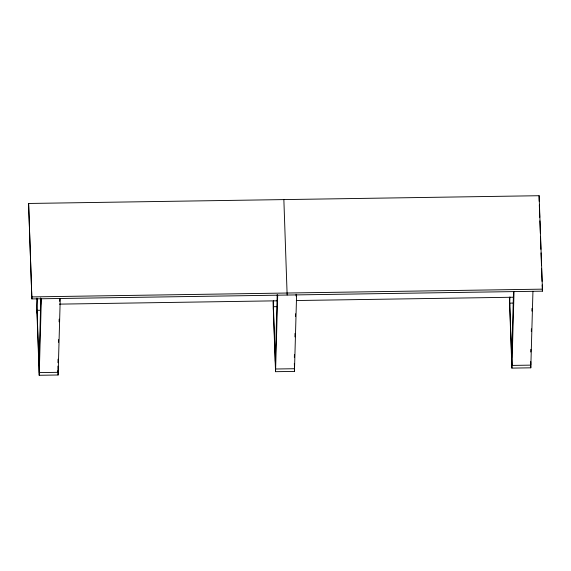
<?xml version="1.0" encoding="UTF-8"?>
<svg xmlns="http://www.w3.org/2000/svg" width="571" height="571" viewBox="0 0 571 571"><rect width="100%" height="100%" fill="white"/><g stroke="black" fill="none" stroke-linecap="round" stroke-linejoin="round"><path stroke-width="0.86" d="M28.607 203.469L31.883 298.918L542.393 291.167L542.45 289.147L539.117 195.717L28.607 203.469L31.883 298.918M36.901 298.091L36.701 305.207L39.199 375.283L58.106 374.997L60.248 298.483M36.979 312.994L37.372 298.761M40.612 298.041L40.684 304.407M38.999 364.812L40.862 298.105M39.199 375.283L41.34 298.776M57.956 362.749L58.056 359.188M58.527 342.293L58.599 339.624M59.098 321.83L59.17 319.16M59.669 301.374L59.741 298.704M273.323 309.403L273.573 300.51M275.343 361.222L277.206 294.515M296.592 294.9L294.458 371.407L275.55 371.692L277.684 295.186M287.142 295.043L283.858 199.593M294.35 357.382L294.429 354.712M294.921 336.919L295.021 333.364M295.493 316.462L295.571 313.793M296.064 296.006L296.113 294.229M509.675 305.813L509.924 296.92M511.695 357.639L513.529 291.817M532.943 291.31L530.802 367.817L511.894 368.109L514.036 291.595M530.752 352.014L530.823 349.345M531.323 331.551L531.394 328.882M531.894 311.095L531.965 308.426M539.117 195.717L539.188 201.285M31.94 296.906L542.45 289.147M59.384 304.129L277.577 300.81M296.285 300.532L513.586 297.227M40.491 310.26L37.051 310.31L39.278 372.599L58.185 372.313L57.964 366.082M276.835 306.67L273.402 306.72L275.622 369.009L294.529 368.723L294.336 363.384M513.186 303.08L509.746 303.13L511.973 365.419L530.88 365.133L530.752 361.571M539.317 204.846L539.759 217.308M539.888 220.863L540.33 233.325M540.459 236.879L540.901 249.341M541.03 252.903L541.472 265.358M541.601 268.92L542.043 281.375M542.172 284.936L542.393 291.167M530.737 366.04L530.802 367.817M509.396 298.026L511.894 368.109M294.358 368.738L294.458 371.407M273.045 301.616L275.55 371.692M57.949 370.55L58.106 374.997"/></g></svg>
